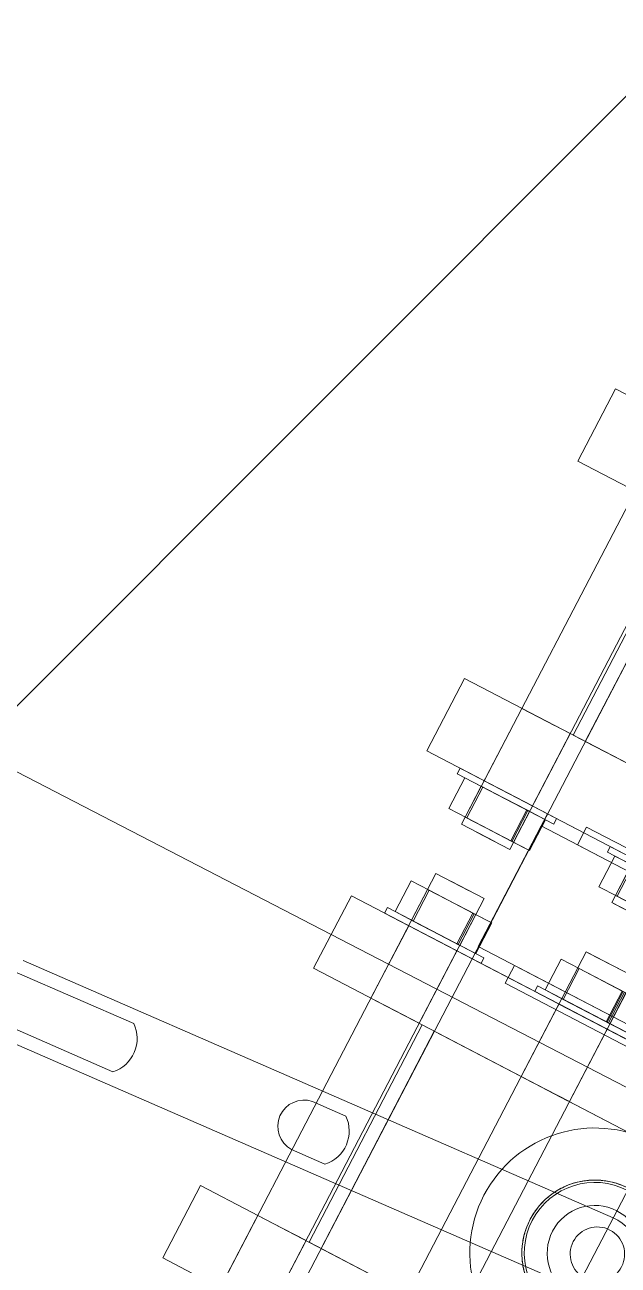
# Model space of a CAD drawing. Header units: metres. Extents: x -207 to 292, y -187 to 169.
# Drawn here: x -48.7951 to -48.577, y -121.7435 to -121.2879 of the extents above; entities that cross this region are included whole.
import ezdxf

# ---------------------------------------------------------------- set-up
doc = ezdxf.new("R2010")
doc.units = ezdxf.units.M
for name, color, linetype, lineweight in [('A-ROOF-PATT', 7, 'Continuous', 9), ('P-PIPE', 7, 'Continuous', 9), ('P-PIPE-CNTR', 7, 'Continuous', 9)]:
    doc.layers.add(name, color=color, linetype=linetype, lineweight=lineweight)
doc.layers.add('PR10-ARQ-PL-001-Emplazamiento-C-1_dwg', color=7, linetype='Continuous', lineweight=9, true_color=0x767676)

# ---------------------------------------------------------------- blocks, each defined once
blk = doc.blocks.new('Valvula con brida - Estandar - Valvula con brida - Estandar-2265101-PLANTA EMPLAZAMIENTO ACTUALIZADO')
at = {"layer": 'P-PIPE'}
for p, q in [((-0.07500000000000027, 0.1373286393468935), (-0.07500000000003493, 0.1299999999998665)), ((0.07500000000000001, 0.1373286393469804), (-0.07500000000000001, 0.1373286393469804)), ((0.07500000000000001, 0.1373286393469804), (-0.07500000000000001, 0.1373286393469804)), ((-0.09000000000004885, 0.1299999999997972), (-0.09000000000004885, 0.07499999999982702)), ((0.09000000000000553, 0.129999999999909), (-0.09000000000000553, 0.129999999999909)), ((0.09000000000000553, 0.129999999999909), (-0.09000000000000553, 0.129999999999909)), ((-0.07500000000000001, 0.1299999999999539), (0.07500000000000001, 0.1299999999999539)), ((-0.07500000000000001, 0.1299999999999539), (0.07500000000000001, 0.1299999999999539)), ((-0.1162461462388666, 0.09664710097003835), (-0.1162461462388666, -0.09299854703539068)), ((-0.1162461462388666, 0.09664710097003835), (-0.1162461462388666, -0.09299854703539068)), ((-0.102419311915172, 0.096647100970129), (-0.1162461462388227, 0.096647100970129)), ((-0.1024193119151719, 0.096647100970129), (-0.1162461462388228, 0.096647100970129)), ((-0.09624614623882272, 0.096647100970129), (-0.1100729805624737, 0.096647100970129)), ((-0.09624614623882284, 0.096647100970129), (-0.1100729805624737, 0.096647100970129)), ((-0.09624614623887111, -0.09299854703542533), (-0.09624614623887111, 0.09664710097003835)), ((-0.09624614623887111, -0.09299854703535602), (-0.09624614623887111, 0.09664710097003835)), ((-0.0540085947220412, 0.09664710097003835), (-0.05400859472207585, -0.09299854703535602)), ((-0.0540085947220412, 0.09664710097003835), (-0.05400859472207585, -0.09299854703535602)), ((-0.03476979939688291, 0.09664710097012896), (-0.05400859472199576, 0.09664710097012896)), ((-0.03476979939688253, 0.09664710097012896), (-0.05400859472199536, 0.09664710097012896)), ((-0.03400859472199576, 0.09664710097012896), (-0.05324739004710873, 0.09664710097012896)), ((-0.03400859472199535, 0.09664710097012896), (-0.05324739004710823, 0.09664710097012896)), ((-0.03400859472201109, -0.09299854703535602), (-0.03400859472204575, 0.0966471009700037)), ((-0.03400859472201109, -0.09299854703535602), (-0.03400859472204575, 0.0966471009700037)), ((-0.1155863161825723, 0.09), (-0.1230863161825725, 0.09)), ((-0.1230863161825725, 0.09), (-0.1155863161825724, 0.09)), ((-0.1230863161825725, 0.07728636105987982), (-0.1230863161825725, 0.09)), ((-0.1155863161825724, 0.09), (-0.1230863161825725, 0.09)), ((-0.1230863161825725, 0.09), (-0.1155863161825723, 0.09)), ((-0.1230863161825725, 0.09), (-0.1230863161825725, 0.07728636105987982)), ((-0.1162461462388666, 0.08999999999994489), (-0.1162461462388666, 0.07728636105979604)), ((-0.1162461462388229, 0.09), (-0.09624614623882291, 0.09)), ((-0.1162461462388229, 0.09), (-0.09624614623882291, 0.09)), ((-0.1162461462388666, 0.08999999999994489), (-0.1162461462388666, 0.07728636105979604)), ((-0.1162461462388229, 0.09), (-0.09624614623882291, 0.09)), ((-0.1162461462388229, 0.09), (-0.09624614623882291, 0.09)), ((-0.09690597629507346, 0.09), (-0.1155863161825723, 0.09)), ((-0.1155863161825724, 0.09), (-0.09743650526186975, 0.09)), ((-0.1155863161825723, 0.07728636105987982), (-0.1155863161825723, 0.09)), ((-0.1155863161825724, 0.07728636105987982), (-0.1155863161825724, 0.09)), ((-0.09743650526186975, 0.09), (-0.1155863161825724, 0.09)), ((-0.1155863161825723, 0.09), (-0.09690597629507346, 0.09)), ((-0.1155863161825723, 0.09), (-0.1155863161825723, 0.07728636105987982)), ((-0.1155863161825724, 0.09), (-0.1155863161825724, 0.07728636105987982)), ((-0.09743650526186975, 0.09), (-0.08967124077847151, 0.09)), ((-0.09743650526186975, 0.07728636105987982), (-0.09743650526186975, 0.09)), ((-0.08967124077847151, 0.09), (-0.09743650526186975, 0.09)), ((-0.09743650526186975, 0.09), (-0.09743650526186975, 0.07728636105987982)), ((-0.08967124077847151, 0.09), (-0.09690597629507346, 0.09)), ((-0.09690597629507346, 0.09), (-0.09690597629507346, 0.07728636105987982)), ((-0.09690597629507346, 0.09), (-0.08967124077847151, 0.09)), ((-0.09690597629507346, 0.07728636105987982), (-0.09690597629507346, 0.09)), ((-0.09624614623887111, 0.07728636105979604), (-0.09624614623887111, 0.08999999999991024)), ((-0.09624614623887111, 0.07728636105979604), (-0.09624614623887111, 0.08999999999991024)), ((-0.08967124077847151, 0.07728636105987982), (-0.08967124077847151, 0.09)), ((-0.08967124077847151, 0.09), (-0.08967124077847151, 0.07728636105987982)), ((-0.05334876466574526, 0.09), (-0.06084876466574538, 0.09)), ((-0.06084876466574538, 0.09), (-0.05334876466574533, 0.09)), ((-0.06084876466574538, 0.07728636105987982), (-0.06084876466574538, 0.09)), ((-0.05334876466574533, 0.09), (-0.06084876466574538, 0.09)), ((-0.06084876466574538, 0.09), (-0.05334876466574526, 0.09)), ((-0.06084876466574538, 0.09), (-0.06084876466574538, 0.07728636105987982)), ((-0.0540085947220412, 0.08999999999991024), (-0.05400859472207585, 0.07728636105979604)), ((-0.05400859472199583, 0.09), (-0.03400859472199583, 0.09)), ((-0.05400859472199583, 0.09), (-0.03400859472199583, 0.09)), ((-0.0540085947220412, 0.08999999999991024), (-0.05400859472207585, 0.07728636105979604)), ((-0.05400859472199583, 0.09), (-0.03400859472199583, 0.09)), ((-0.05400859472199583, 0.09), (-0.03400859472199583, 0.09)), ((-0.03466842477824637, 0.09), (-0.05334876466574526, 0.09)), ((-0.05334876466574533, 0.09), (-0.03519895374504267, 0.09)), ((-0.05334876466574526, 0.07728636105987982), (-0.05334876466574526, 0.09)), ((-0.05334876466574533, 0.07728636105987982), (-0.05334876466574533, 0.09)), ((-0.03552857915708416, 0.09), (-0.05334876466574533, 0.09)), ((-0.05334876466574526, 0.09), (-0.03466842477824637, 0.09)), ((-0.05334876466574526, 0.09), (-0.05334876466574526, 0.07728636105987982)), ((-0.05334876466574533, 0.09), (-0.05334876466574533, 0.07728636105987982)), ((-0.03552857915708416, 0.09), (-0.03552857915708416, 0.07728636105987982)), ((-0.03519895374504267, 0.07728636105987982), (-0.03519895374504267, 0.09)), ((-0.03466842477824638, 0.09), (-0.03466842477824638, 0.07728636105987982)), ((-0.03466842477824637, 0.07728636105987982), (-0.03466842477824637, 0.09)), ((-0.0340085947220804, 0.07728636105979604), (-0.03400859472201109, 0.08999999999994489)), ((-0.0340085947220804, 0.07728636105979604), (-0.03400859472201109, 0.08999999999994489)), ((-0.1400000000000721, 0.07499999999986166), (-0.1400000000000721, 0.04499999999986849)), ((-0.140000000000018, 0.07499999999993016), (0.140000000000018, 0.07499999999993016)), ((-0.140000000000018, 0.07499999999993016), (0.140000000000018, 0.07499999999993016)), ((-0.1262461462388643, 0.07728636105979604), (-0.1262461462388989, 0.07499999999989632)), ((-0.08624614623882236, 0.07728636105987982), (-0.1262461462388224, 0.07728636105987982)), ((-0.08624614623882236, 0.07728636105987982), (-0.1262461462388224, 0.07728636105987982)), ((-0.1262461462388643, 0.07728636105979604), (-0.1262461462388989, 0.07499999999989632)), ((-0.0862461462388225, 0.07728636105987982), (-0.1262461462388225, 0.07728636105987982)), ((-0.0862461462388225, 0.07728636105987982), (-0.1262461462388225, 0.07728636105987982)), ((-0.1262461462388224, 0.07499999999999242), (-0.08624614623882236, 0.07499999999999242)), ((-0.1262461462388224, 0.07499999999999242), (-0.08624614623882236, 0.07499999999999242)), ((-0.1262461462388225, 0.07499999999999242), (-0.0862461462388225, 0.07499999999999242)), ((-0.1262461462388225, 0.07499999999999242), (-0.0862461462388225, 0.07499999999999242)), ((-0.1155863161825724, 0.07728636105987982), (-0.1230863161825725, 0.07728636105987982)), ((-0.1230863161825725, 0.07728636105987982), (-0.1155863161825723, 0.07728636105987982)), ((-0.1155863161825723, 0.07728636105987982), (-0.1230863161825725, 0.07728636105987982)), ((-0.1230863161825725, 0.07728636105987982), (-0.1155863161825724, 0.07728636105987982)), ((-0.09624614623882291, 0.07728636105987982), (-0.1162461462388229, 0.07728636105987982)), ((-0.09624614623882291, 0.07728636105987982), (-0.1162461462388229, 0.07728636105987982)), ((-0.09624614623882291, 0.07728636105987982), (-0.1162461462388229, 0.07728636105987982)), ((-0.09624614623882291, 0.07728636105987982), (-0.1162461462388229, 0.07728636105987982)), ((-0.1162461462388666, 0.07499999999982702), (-0.1162461462388666, 0.04499999999986849)), ((-0.1162461462388666, 0.07499999999982702), (-0.1162461462388666, 0.04499999999986849)), ((-0.1162461462388227, 0.07499999999993019), (-0.1024193119151719, 0.07499999999993019)), ((-0.1162461462388228, 0.07499999999993019), (-0.1024193119151719, 0.07499999999993019)), ((-0.09743650526186975, 0.07728636105987982), (-0.1155863161825724, 0.07728636105987982)), ((-0.1155863161825723, 0.07728636105987982), (-0.09690597629507346, 0.07728636105987982)), ((-0.09690597629507346, 0.07728636105987982), (-0.1155863161825723, 0.07728636105987982)), ((-0.1155863161825724, 0.07728636105987982), (-0.09743650526186975, 0.07728636105987982)), ((-0.1100729805624736, 0.07499999999993019), (-0.09624614623882272, 0.07499999999993019)), ((-0.1100729805624737, 0.07499999999993019), (-0.09624614623882284, 0.07499999999993019)), ((-0.08967124077847151, 0.07728636105987982), (-0.09743650526186975, 0.07728636105987982)), ((-0.09743650526186975, 0.07728636105987982), (-0.08967124077847151, 0.07728636105987982)), ((-0.09690597629507346, 0.07728636105987982), (-0.08967124077847151, 0.07728636105987982)), ((-0.08967124077847151, 0.07728636105987982), (-0.09690597629507346, 0.07728636105987982)), ((-0.09624614623887111, 0.04499999999986849), (-0.09624614623887111, 0.07499999999982702)), ((-0.09624614623887111, 0.04499999999986849), (-0.09624614623887111, 0.07499999999982702)), ((-0.09000000000000553, 0.07499999999993016), (0.09000000000000553, 0.07499999999993016)), ((-0.09000000000000553, 0.07499999999993016), (0.09000000000000553, 0.07499999999993016)), ((-0.08624614623890803, 0.07499999999989632), (-0.08624614623887338, 0.07728636105976139)), ((-0.08624614623890803, 0.07499999999989632), (-0.08624614623887338, 0.07728636105976139)), ((-0.06400859472200428, 0.07728636105979604), (-0.06400859472203893, 0.07499999999989632)), ((-0.02400859472199579, 0.07728636105987982), (-0.0640085947219958, 0.07728636105987982)), ((-0.02400859472199579, 0.07728636105987982), (-0.0640085947219958, 0.07728636105987982)), ((-0.06400859472200428, 0.07728636105979604), (-0.06400859472203893, 0.07499999999989632)), ((-0.02400859472199576, 0.07728636105987982), (-0.06400859472199577, 0.07728636105987982)), ((-0.02400859472199576, 0.07728636105987982), (-0.06400859472199577, 0.07728636105987982)), ((-0.0640085947219958, 0.07499999999999242), (-0.02400859472199579, 0.07499999999999242)), ((-0.0640085947219958, 0.07499999999999242), (-0.02400859472199579, 0.07499999999999242)), ((-0.06400859472199577, 0.07499999999999242), (-0.02400859472199576, 0.07499999999999242)), ((-0.06400859472199577, 0.07499999999999242), (-0.02400859472199576, 0.07499999999999242)), ((-0.05334876466574533, 0.07728636105987982), (-0.06084876466574538, 0.07728636105987982)), ((-0.06084876466574538, 0.07728636105987982), (-0.05334876466574526, 0.07728636105987982)), ((-0.05334876466574526, 0.07728636105987982), (-0.06084876466574538, 0.07728636105987982)), ((-0.06084876466574538, 0.07728636105987982), (-0.05334876466574533, 0.07728636105987982)), ((-0.03400859472199583, 0.07728636105987982), (-0.05400859472199583, 0.07728636105987982)), ((-0.03400859472199583, 0.07728636105987982), (-0.05400859472199583, 0.07728636105987982)), ((-0.03400859472199583, 0.07728636105987982), (-0.05400859472199583, 0.07728636105987982)), ((-0.03400859472199583, 0.07728636105987982), (-0.05400859472199583, 0.07728636105987982)), ((-0.05400859472200655, 0.07499999999982702), (-0.05400859472200655, 0.04499999999986849)), ((-0.05400859472200655, 0.07499999999982702), (-0.05400859472200655, 0.04499999999986849)), ((-0.05400859472199536, 0.07499999999993012), (-0.03476979939688252, 0.07499999999993012)), ((-0.05400859472199576, 0.07499999999993012), (-0.03476979939688288, 0.07499999999993012)), ((-0.03519895374504267, 0.07728636105987982), (-0.05334876466574533, 0.07728636105987982)), ((-0.05334876466574526, 0.07728636105987982), (-0.03466842477824637, 0.07728636105987982)), ((-0.03466842477824637, 0.07728636105987982), (-0.05334876466574526, 0.07728636105987982)), ((-0.05334876466574533, 0.07728636105987982), (-0.03552857915708416, 0.07728636105987982)), ((-0.0532473900471082, 0.07499999999993012), (-0.03400859472199535, 0.07499999999993012)), ((-0.05324739004710869, 0.07499999999993012), (-0.03400859472199576, 0.07499999999993012)), ((-0.03552857915708416, 0.07728636105987982), (-0.02759850196766517, 0.07728636105987982)), ((-0.02743368926164445, 0.07728636105987982), (-0.03519895374504267, 0.07728636105987982)), ((-0.03466842477824638, 0.07728636105987982), (-0.02743368926164445, 0.07728636105987982)), ((-0.02759850196766517, 0.07728636105987982), (-0.03466842477824637, 0.07728636105987982)), ((-0.03400859472201109, 0.04499999999986849), (-0.03400859472201109, 0.07499999999979237)), ((-0.03400859472201109, 0.04499999999986849), (-0.03400859472201109, 0.07499999999979237)), ((-0.140000000000018, 0.04499999999995431), (0.140000000000018, 0.04499999999995431)), ((-0.140000000000018, 0.04499999999995431), (0.140000000000018, 0.04499999999995431)), ((-0.1024193119151719, 0.04499999999995433), (-0.1162461462388227, 0.04499999999995433)), ((-0.102419311915172, 0.04499999999995433), (-0.1162461462388228, 0.04499999999995433)), ((-0.09624614623882272, 0.04499999999995433), (-0.1100729805624737, 0.04499999999995433)), ((-0.09624614623882284, 0.04499999999995433), (-0.1100729805624736, 0.04499999999995433)), ((-0.09500000000006503, 0.04499999999986849), (-0.09500000000006503, -0.0450000000001457)), ((0.09500000000000001, 0.04499999999995431), (-0.09500000000000001, 0.04499999999995431)), ((0.09500000000000001, 0.04499999999995431), (-0.09500000000000001, 0.04499999999995431)), ((-0.0900000000000835, 0.04499999999983384), (-0.09000000000004885, -0.0450000000001457)), ((-0.09000000000002718, 0.04499999999995431), (0.09000000000002718, 0.04499999999995431)), ((-0.09000000000002718, 0.04499999999995431), (0.09000000000002718, 0.04499999999995431)), ((-0.09000000000004885, 0.04499999999986849), (-0.09000000000004885, -0.0450000000001457)), ((-0.09000000000000553, 0.04499999999995431), (0.09000000000000553, 0.04499999999995431)), ((-0.09000000000000553, 0.04499999999995431), (0.09000000000000553, 0.04499999999995431)), ((-0.0347697993968825, 0.04499999999995429), (-0.05400859472199536, 0.04499999999995429)), ((-0.03476979939688291, 0.04499999999995429), (-0.05400859472199576, 0.04499999999995429)), ((-0.03400859472199535, 0.04499999999995429), (-0.05324739004710823, 0.04499999999995429)), ((-0.03400859472199576, 0.04499999999995429), (-0.05324739004710861, 0.04499999999995429)), ((-2.094671103236578e-14, 0.01466251072966406), (-0.2359706645039174, -0.001838165551306225)), ((-0.2359706645039174, -0.001838165551306223), (-2.094671103236578e-14, 0.01466251072966407)), ((-0.1177625231237198, 0.001415543430775193), (-0.1043954429085801, 0.002350260735213972)), ((-0.1043954429085801, 0.002350260735213972), (-0.1177625231237198, 0.001415543430775193)), ((-0.2358141822013883, -0.006839432733170653), (-0.1891883871806652, -0.003579039533036666)), ((-0.1891883871806652, -0.003579039533036666), (-0.2358141822013883, -0.006839432733170653)), ((-0.2359706645036688, -0.03116318701057924), (0.002040627086086278, -0.01451981618314042)), ((0.002040627086086278, -0.01451981618314042), (-0.2359706645036688, -0.03116318701057924)), ((-0.1030523805599156, -0.01685642567498241), (-0.1164194607750251, -0.01779114297941875)), ((-0.1164194607750251, -0.01779114297941875), (-0.1030523805599156, -0.01685642567498241)), ((-0.1878453248320006, -0.02278572594323305), (-0.2361271468062063, -0.0261619198287154)), ((-0.2361271468062063, -0.0261619198287154), (-0.1878453248320006, -0.02278572594323305)), ((-0.1400000000001068, -0.04500000000011105), (-0.1400000000000721, -0.07500000000003493)), ((-0.1400000000000267, -0.04500000000001657), (0.1400000000000267, -0.04500000000001657)), ((-0.1400000000000267, -0.04500000000001657), (0.1400000000000267, -0.04500000000001657)), ((-0.1162461462388666, -0.0450000000001457), (-0.1162461462388666, -0.07500000000010423)), ((-0.1162461462388666, -0.0450000000001457), (-0.1162461462388666, -0.07500000000010423)), ((-0.1162461462388227, -0.04500000000001659), (-0.1024193119151719, -0.04500000000001659)), ((-0.1162461462388228, -0.04500000000001659), (-0.1024193119151719, -0.04500000000001659)), ((-0.1100729805624736, -0.04500000000001659), (-0.09624614623882272, -0.04500000000001659)), ((-0.1100729805624737, -0.04500000000001659), (-0.09624614623882284, -0.04500000000001659)), ((-0.09624614623887111, -0.07500000000010423), (-0.09624614623887111, -0.0450000000001457)), ((-0.09624614623887111, -0.07500000000010423), (-0.09624614623887111, -0.0450000000001457)), ((-0.09500000000000001, -0.04500000000001657), (0.09500000000000001, -0.04500000000001657)), ((-0.09500000000000001, -0.04500000000001657), (0.09500000000000001, -0.04500000000001657)), ((0.09000000000002718, -0.04500000000001657), (-0.09000000000002718, -0.04500000000001657)), ((0.09000000000002718, -0.04500000000001657), (-0.09000000000002718, -0.04500000000001657)), ((-0.09000000000000553, -0.04500000000001657), (0.09000000000000553, -0.04500000000001657)), ((-0.09000000000000553, -0.04500000000001657), (0.09000000000000553, -0.04500000000001657)), ((-0.1400000000000267, -0.07499999999999242), (0.1400000000000267, -0.07499999999999242)), ((-0.1400000000000267, -0.07499999999999242), (0.1400000000000267, -0.07499999999999242))]:
    blk.add_line(p, q, dxfattribs=at)
for centre, radius, start, end in [((0, 0), 0.04594024793193761, 89.99999999999977, 269.9999999999992), ((0, 0), 0.04594024793193761, 89.99999999999977, 269.9999999999992), ((0, 0), 0.0459402479319376, 269.9999999999996, 89.99999999999977), ((0, 0), 0.0459402479319376, 269.9999999999996, 89.99999999999977), ((0, 0), 0.02594024793194217, 89.9999999999998, 269.9999999999992), ((0, 0), 0.02594024793194217, 89.9999999999998, 269.9999999999992), ((0, 0), 0.02594024793194217, 269.9999999999996, 89.99999999999977), ((0, 0), 0.02594024793194217, 269.9999999999996, 89.99999999999977), ((0, 0), 0.01749999999880337, 90.00000000000021, 269.9999999999997), ((0, 0), 0.01749999999880334, 89.99999999999977, 269.9999999999992), ((0, 0), 0.01749999999880337, 270.0000000000001, 90.00000000000021), ((0, 0), 0.01749999999880334, 269.9999999999996, 89.99999999999977), ((0.001020313543032683, 7.134727326431403e-05), 0.01462679359044607, 274.0000000000018, 94.00000000000361), ((0.001020313543032683, 7.134727326431403e-05), 0.01462679359044606, 274.0000000000021, 94.000000000004), ((0.001020313543032683, 7.134727326431355e-05), 0.009999999999999995, 7.124442486478279e-13, 180.0000000000002), ((0.001020313543032683, 7.134727326431355e-05), 0.01000000000000001, 2.544443745170813e-13, 179.9999999999998), ((-0.1162629784726365, -0.00812989943164604), 0.009662510729636514, 98.92793350558124, 269.0720664946031), ((-0.1162629784726365, -0.00812989943164604), 0.009662510729636498, 98.92793350558092, 269.0720664946029), ((-0.1121197578370875, -0.007840177221424478), 0.01278710549197356, 315.1619950579724, 52.83800494203282), ((-0.1121197578370875, -0.007840177221424478), 0.01278710549197354, 315.1619950579721, 52.83800494203238), ((0.001020313543032683, 7.134727326431355e-05), 0.009999999999999993, 180.0000000000002, 5.088887490341627e-14), ((0.001020313543032683, 7.134727326431355e-05), 0.01000000000000001, 179.9999999999997, 359.9999999999992), ((-0.1969127021091726, -0.01376947748967511), 0.01278710549197355, 315.1619950579725, 52.83800494203284), ((-0.1969127021091726, -0.01376947748967511), 0.01278710549197355, 315.1619950579721, 52.83800494203241)]:
    blk.add_arc(centre, radius, start, end, dxfattribs=at)
for points in [[(-0.02681887276640851, 7.485716109598836e-17), (-0.02679615050560868, 0.001630522492100174), (-0.02649904612061278, 0.004800351293590895), (-0.02532897442108854, 0.009233764096843042), (-0.02365917167201374, 0.01277970406087197), (-0.02196174751999211, 0.01543911086255789), (-0.02056147773214485, 0.01727283769917959), (-0.01900316394292896, 0.01896911784807854), (-0.01726735540490912, 0.02055785676184758), (-0.01539923245816761, 0.02199499064864702), (-0.01281410611990203, 0.02365139424479373), (-0.009244902302985147, 0.02530330217883641), (-0.005257511120603813, 0.0263979406960761), (-0.00179034438616598, 0.02680259356569705), (0.001200480347292262, 0.02683433260956942), (0.004127935536293527, 0.02655479992114061), (0.00789784270301517, 0.02575096629839465), (0.01164872197364641, 0.02428924840580268), (0.0149267866268921, 0.02234292232966262), (0.01728439440139336, 0.02056653726538132), (0.01943777653742313, 0.01855288402679375), (0.02191233615723086, 0.01566522789988116), (0.02555205041886928, 0.009689804700904204), (0.02676100191325357, 0.004076867085404949), (0.02681887276640852, -3.882961660539586e-19)], [(0.02681887276640796, 0), (0.02679490508520869, 0.001631934559577994), (0.0264965745713096, 0.004803376470820312), (0.02532762339413391, 0.009237038056714405), (0.02366152440293989, 0.01277772078722258), (0.02196712164835872, 0.01543244710598397), (0.02056860614216423, 0.01726421714747926), (0.01901069222264814, 0.01896094013849196), (0.01727416620665794, 0.02055129162524492), (0.01540506453579122, 0.02199047425497497), (0.01281934358013535, 0.02364871451627556), (0.009253267970625544, 0.02530096930383605), (0.005267765619189552, 0.02639597241810759), (0.001798959924937883, 0.02680170290492689), (-0.001193613118190067, 0.02683445307963922), (-0.004123148237937237, 0.0265556962922096), (-0.007896227570739045, 0.02575143832507619), (-0.01165059774057287, 0.02428727353056861), (-0.01492740838619469, 0.02234325197842253), (-0.01728107290283517, 0.02057125567077351), (-0.01943036061005687, 0.01856185283284358), (-0.02190313264160561, 0.01567590482829306), (-0.02555255184580352, 0.009694685602743435), (-0.02676001022106105, 0.004079282776503621), (-0.02681887276640905, 7.602343234103248e-17)], [(-0.02681887276640906, 7.613909502879324e-17), (-0.02679532774826987, -0.001631713110601337), (-0.02649721865617598, -0.004803316309362125), (-0.02532768895898349, -0.009237939765697523), (-0.02365791436775317, -0.01278275554733802), (-0.02196049490248328, -0.01544067068773179), (-0.02056077308458568, -0.01727352543669568), (-0.01900366256018159, -0.01896905990545861), (-0.01726908874893981, -0.020556926779339), (-0.01540204305165144, -0.02199336047154514), (-0.01281769240552084, -0.02364921217620161), (-0.009248996387784463, -0.02530189232539107), (-0.005260622562824141, -0.02639753626606339), (-0.001791414062171276, -0.02680229350723835), (0.001201232772278023, -0.02683405553332233), (0.004130416779990329, -0.0265544164606063), (0.00790191749705922, -0.02575005681770427), (0.01165252703927266, -0.02428704157261974), (0.0149298727454845, -0.02234109887575746), (0.01728615849872885, -0.02056560022206162), (0.01943791484467074, -0.01855308113044289), (0.0219107268401657, -0.01566657567255146), (0.02555127374080946, -0.00969496243255259), (0.02675895356340979, -0.004079836398944973), (0.02681887276640796, -6.857145060101822e-19)], [(0.02681887276640852, 1.129643315537873e-19), (0.02679572442514654, -0.001630746834161984), (0.02649839597546936, -0.004800416825200151), (0.02532890430307986, -0.0092328674245039), (0.02366279725444299, -0.01277465598970267), (0.02196840071379853, -0.01543085988724423), (0.02056933678369554, -0.01726349825111387), (0.01901020619556208, -0.01896097595247017), (0.01727242627336808, -0.02055221590032517), (0.01540222948085401, -0.021992115864211), (0.0128157185736884, -0.02365092164317754), (0.009249135999398873, -0.02530239767944314), (0.005264616676421831, -0.02639638459725009), (0.001797850831395272, -0.02680200608027065), (-0.001192900153583221, -0.02683472807802234), (-0.00412070533552857, -0.02655607333540352), (-0.00789218964021214, -0.02575233418310531), (-0.01164683307525092, -0.02428945461098241), (-0.01492435121027701, -0.02234505948554838), (-0.01727931556741136, -0.02057219846351731), (-0.01943020454081107, -0.01856168220449796), (-0.02190470934190021, -0.01567459025056341), (-0.02555333703185025, -0.009689516001708955), (-0.02676206711440894, -0.004076306230250176), (-0.02681887276640851, 7.484821681717769e-17)]]:
    blk.add_open_spline(points, degree=3, knots=[0, 0, 0, 0, 0.05555555555555555, 0.1111111111111111, 0.1666666666666667, 0.1944444444444444, 0.2222222222222222, 0.25, 0.2777777777777778, 0.3055555555555556, 0.3333333333333333, 0.3888888888888888, 0.4444444444444444, 0.4791666666666666, 0.5138888888888888, 0.548611111111111, 0.5833333333333333, 0.6527777777777777, 0.6875, 0.7222222222222222, 0.7569444444444444, 0.7916666666666667, 0.8611111111111112, 1, 1, 1, 1], dxfattribs=at)
blk = doc.blocks.new('Brida - Estandar - Brida - Estandar-2276185-PLANTA EMPLAZAMIENTO ACTUALIZADO')
at = {"layer": 'P-PIPE'}
for p, q in [((-0.1162461462388319, 0.0966471009700037), (-0.1162461462388319, -0.09299854703539068)), ((-0.1162461462388319, 0.0966471009700037), (-0.1162461462388319, -0.09299854703539068)), ((-0.09624614623883646, -0.09299854703539068), (-0.09624614623883646, 0.09664710097003835)), ((-0.09624614623883646, -0.09299854703539068), (-0.09624614623883646, 0.09664710097003835)), ((-0.0540085947219719, 0.09664710097003835), (-0.0540085947220412, -0.09299854703539068)), ((-0.0540085947219719, 0.09664710097003835), (-0.0540085947220412, -0.09299854703539068)), ((-0.1400000000000375, 0.07499999999986166), (-0.1400000000000375, 0.04499999999983384)), ((-0.140000000000018, 0.07499999999993016), (0.140000000000018, 0.07499999999993016)), ((-0.140000000000018, 0.07499999999993016), (0.140000000000018, 0.07499999999993016)), ((-0.140000000000018, 0.04499999999995431), (0.140000000000018, 0.04499999999995431)), ((-0.140000000000018, 0.04499999999995431), (0.140000000000018, 0.04499999999995431)), ((-0.09500000000003038, 0.04499999999983384), (-0.09500000000003038, -0.04500000000018035)), ((-0.0900000000000142, 0.04499999999983384), (-0.0900000000000142, -0.04500000000018035)), ((-0.0900000000000142, 0.04499999999983384), (-0.0900000000000142, -0.04500000000018035)), ((-0.1400000000000721, -0.04500000000011105), (-0.1400000000000375, -0.07500000000006958)), ((-0.1400000000000267, -0.04500000000001657), (0.1400000000000267, -0.04500000000001657)), ((-0.1400000000000267, -0.04500000000001657), (0.1400000000000267, -0.04500000000001657)), ((-0.1162461462388319, -0.04500000000018035), (-0.1162461462388319, -0.07500000000013889)), ((-0.1162461462388319, -0.04500000000018035), (-0.1162461462388319, -0.07500000000013889)), ((-0.1162461462388227, -0.04500000000001659), (-0.1024193119151719, -0.04500000000001659)), ((-0.1162461462388228, -0.04500000000001659), (-0.1024193119151719, -0.04500000000001659)), ((-0.1100729805624736, -0.04500000000001659), (-0.09624614623882272, -0.04500000000001659)), ((-0.1100729805624737, -0.04500000000001659), (-0.09624614623882284, -0.04500000000001659)), ((-0.09624614623883646, -0.07500000000010423), (-0.09624614623883646, -0.04500000000018035)), ((-0.09624614623883646, -0.07500000000010423), (-0.09624614623883646, -0.04500000000018035)), ((-0.09500000000000001, -0.04500000000001657), (0.09500000000000001, -0.04500000000001657)), ((-0.09500000000000001, -0.04500000000001657), (0.09500000000000001, -0.04500000000001657)), ((0.09000000000002718, -0.04500000000001657), (-0.09000000000002718, -0.04500000000001657)), ((0.09000000000002718, -0.04500000000001657), (-0.09000000000002718, -0.04500000000001657)), ((-0.09000000000000553, -0.04500000000001657), (0.09000000000000553, -0.04500000000001657)), ((-0.09000000000000553, -0.04500000000001657), (0.09000000000000553, -0.04500000000001657)), ((-0.1400000000000267, -0.07499999999999242), (0.1400000000000267, -0.07499999999999242)), ((-0.1400000000000267, -0.07499999999999242), (0.1400000000000267, -0.07499999999999242)), ((-0.1262461462388643, -0.07500000000010423), (-0.1262461462388296, -0.07728636106000394)), ((-0.08624614623882236, -0.07499999999999242), (-0.1262461462388224, -0.07499999999999242)), ((-0.08624614623882236, -0.07499999999999242), (-0.1262461462388224, -0.07499999999999242)), ((-0.1262461462388643, -0.07500000000010423), (-0.1262461462388296, -0.07728636106000394)), ((-0.0862461462388225, -0.07499999999999242), (-0.1262461462388225, -0.07499999999999242)), ((-0.0862461462388225, -0.07499999999999242), (-0.1262461462388225, -0.07499999999999242)), ((-0.1262461462388224, -0.07728636105987982), (-0.08624614623882236, -0.07728636105987982)), ((-0.1262461462388224, -0.07728636105987982), (-0.08624614623882236, -0.07728636105987982)), ((-0.1262461462388225, -0.07728636105987982), (-0.0862461462388225, -0.07728636105987982)), ((-0.1262461462388225, -0.07728636105987982), (-0.0862461462388225, -0.07728636105987982)), ((-0.1155863161825723, -0.07728636105987982), (-0.1230863161825725, -0.07728636105987982)), ((-0.1230863161825725, -0.07728636105987982), (-0.1155863161825724, -0.07728636105987982)), ((-0.1230863161825725, -0.09), (-0.1230863161825725, -0.07728636105987982)), ((-0.1155863161825724, -0.07728636105987982), (-0.1230863161825725, -0.07728636105987982)), ((-0.1230863161825725, -0.07728636105987982), (-0.1155863161825723, -0.07728636105987982)), ((-0.1230863161825725, -0.07728636105987982), (-0.1230863161825725, -0.09)), ((-0.1024193119151719, -0.07499999999999246), (-0.1162461462388227, -0.07499999999999246)), ((-0.1024193119151719, -0.07499999999999246), (-0.1162461462388228, -0.07499999999999246)), ((-0.1162461462388319, -0.0772863610599693), (-0.1162461462388319, -0.09000000000018746)), ((-0.1162461462388229, -0.07728636105987982), (-0.09624614623882291, -0.07728636105987982)), ((-0.1162461462388229, -0.07728636105987982), (-0.09624614623882291, -0.07728636105987982)), ((-0.1162461462388319, -0.0772863610599693), (-0.1162461462388319, -0.09000000000018746)), ((-0.1162461462388229, -0.07728636105987982), (-0.09624614623882291, -0.07728636105987982)), ((-0.1162461462388229, -0.07728636105987982), (-0.09624614623882291, -0.07728636105987982)), ((-0.09690597629507346, -0.07728636105987982), (-0.1155863161825723, -0.07728636105987982)), ((-0.1155863161825724, -0.07728636105987982), (-0.09743650526186975, -0.07728636105987982)), ((-0.1155863161825723, -0.09), (-0.1155863161825723, -0.07728636105987982)), ((-0.1155863161825724, -0.09), (-0.1155863161825724, -0.07728636105987982)), ((-0.09743650526186975, -0.07728636105987982), (-0.1155863161825724, -0.07728636105987982)), ((-0.1155863161825723, -0.07728636105987982), (-0.09690597629507346, -0.07728636105987982)), ((-0.1155863161825723, -0.07728636105987982), (-0.1155863161825723, -0.09)), ((-0.1155863161825724, -0.07728636105987982), (-0.1155863161825724, -0.09)), ((-0.09624614623882272, -0.07499999999999246), (-0.1100729805624737, -0.07499999999999246)), ((-0.09624614623882284, -0.07499999999999246), (-0.1100729805624736, -0.07499999999999246)), ((-0.09743650526186975, -0.07728636105987982), (-0.08967124077847151, -0.07728636105987982)), ((-0.09743650526186975, -0.09), (-0.09743650526186975, -0.07728636105987982)), ((-0.08967124077847151, -0.07728636105987982), (-0.09743650526186975, -0.07728636105987982)), ((-0.09743650526186975, -0.07728636105987982), (-0.09743650526186975, -0.09)), ((-0.08967124077847151, -0.07728636105987982), (-0.09690597629507346, -0.07728636105987982)), ((-0.09690597629507346, -0.07728636105987982), (-0.09690597629507346, -0.09)), ((-0.09690597629507346, -0.07728636105987982), (-0.08967124077847151, -0.07728636105987982)), ((-0.09690597629507346, -0.09), (-0.09690597629507346, -0.07728636105987982)), ((-0.09624614623883646, -0.0900000000001528), (-0.09624614623883646, -0.07728636106000394)), ((-0.09624614623883646, -0.0900000000001528), (-0.09624614623883646, -0.07728636106000394)), ((-0.0900000000000142, -0.07500000000010423), (-0.0900000000000142, -0.1300000000000744)), ((-0.09000000000002718, -0.07499999999999242), (0.09000000000002718, -0.07499999999999242)), ((-0.09000000000002718, -0.07499999999999242), (0.09000000000002718, -0.07499999999999242)), ((-0.08967124077847151, -0.09), (-0.08967124077847151, -0.07728636105987982)), ((-0.08967124077847151, -0.07728636105987982), (-0.08967124077847151, -0.09)), ((-0.08624614623883872, -0.0772863610600386), (-0.08624614623880407, -0.07500000000010423)), ((-0.08624614623883872, -0.0772863610600386), (-0.08624614623880407, -0.07500000000010423)), ((-0.06400859472200428, -0.07500000000006958), (-0.06400859472200428, -0.07728636106000394)), ((-0.02400859472199579, -0.07499999999999242), (-0.0640085947219958, -0.07499999999999242)), ((-0.02400859472199579, -0.07499999999999242), (-0.0640085947219958, -0.07499999999999242)), ((-0.06400859472200428, -0.07500000000006958), (-0.06400859472200428, -0.07728636106000394)), ((-0.02400859472199576, -0.07499999999999242), (-0.06400859472199577, -0.07499999999999242)), ((-0.02400859472199576, -0.07499999999999242), (-0.06400859472199577, -0.07499999999999242)), ((-0.0640085947219958, -0.07728636105987982), (-0.02400859472199579, -0.07728636105987982)), ((-0.0640085947219958, -0.07728636105987982), (-0.02400859472199579, -0.07728636105987982)), ((-0.06400859472199577, -0.07728636105987982), (-0.02400859472199576, -0.07728636105987982)), ((-0.06400859472199577, -0.07728636105987982), (-0.02400859472199576, -0.07728636105987982)), ((-0.05334876466574526, -0.07728636105987982), (-0.06084876466574538, -0.07728636105987982)), ((-0.06084876466574538, -0.07728636105987982), (-0.05334876466574533, -0.07728636105987982)), ((-0.06084876466574538, -0.09), (-0.06084876466574538, -0.07728636105987982)), ((-0.05334876466574533, -0.07728636105987982), (-0.06084876466574538, -0.07728636105987982)), ((-0.06084876466574538, -0.07728636105987982), (-0.05334876466574526, -0.07728636105987982)), ((-0.06084876466574538, -0.07728636105987982), (-0.06084876466574538, -0.09)), ((-0.05400859472200655, -0.07728636106000394), (-0.0540085947220412, -0.0900000000000835)), ((-0.05400859472200655, -0.07728636106000394), (-0.0540085947220412, -0.0900000000000835)), ((-0.05334876466574526, -0.09), (-0.05334876466574526, -0.07728636105987982)), ((-0.05334876466574533, -0.09), (-0.05334876466574533, -0.07728636105987982)), ((-0.05334876466574526, -0.07728636105987982), (-0.05334876466574526, -0.09)), ((-0.05334876466574533, -0.07728636105987982), (-0.05334876466574533, -0.09)), ((-0.1155863161825724, -0.09), (-0.1230863161825725, -0.09)), ((-0.1230863161825725, -0.09), (-0.1155863161825723, -0.09)), ((-0.1155863161825723, -0.09), (-0.1230863161825725, -0.09)), ((-0.1230863161825725, -0.09), (-0.1155863161825724, -0.09)), ((-0.09624614623882291, -0.09), (-0.1162461462388229, -0.09)), ((-0.09624614623882291, -0.09), (-0.1162461462388229, -0.09)), ((-0.09624614623882291, -0.09), (-0.1162461462388229, -0.09)), ((-0.09624614623882291, -0.09), (-0.1162461462388229, -0.09)), ((-0.09743650526186975, -0.09), (-0.1155863161825724, -0.09)), ((-0.1155863161825723, -0.09), (-0.09690597629507346, -0.09)), ((-0.09690597629507346, -0.09), (-0.1155863161825723, -0.09)), ((-0.1155863161825724, -0.09), (-0.09743650526186975, -0.09)), ((-0.08967124077847151, -0.09), (-0.09743650526186975, -0.09)), ((-0.09743650526186975, -0.09), (-0.08967124077847151, -0.09)), ((-0.09690597629507346, -0.09), (-0.08967124077847151, -0.09)), ((-0.08967124077847151, -0.09), (-0.09690597629507346, -0.09)), ((-0.05334876466574533, -0.09), (-0.06084876466574538, -0.09)), ((-0.06084876466574538, -0.09), (-0.05334876466574526, -0.09)), ((-0.05334876466574526, -0.09), (-0.06084876466574538, -0.09)), ((-0.06084876466574538, -0.09), (-0.05334876466574533, -0.09)), ((-0.03400859472199583, -0.09), (-0.05400859472199583, -0.09)), ((-0.03400859472199583, -0.09), (-0.05400859472199583, -0.09)), ((-0.03400859472199583, -0.09), (-0.05400859472199583, -0.09)), ((-0.03400859472199583, -0.09), (-0.05400859472199583, -0.09)), ((-0.03519895374504267, -0.09), (-0.05334876466574533, -0.09)), ((-0.05334876466574526, -0.09), (-0.03466842477824637, -0.09)), ((-0.03466842477824637, -0.09), (-0.05334876466574526, -0.09)), ((-0.05334876466574533, -0.09), (-0.03552857915708416, -0.09)), ((-0.1162461462388227, -0.09299854703529249), (-0.102419311915172, -0.09299854703529249)), ((-0.1162461462388228, -0.09299854703529249), (-0.1024193119151719, -0.09299854703529249)), ((-0.1100729805624736, -0.09299854703529249), (-0.09624614623882272, -0.09299854703529249)), ((-0.1100729805624737, -0.09299854703529249), (-0.09624614623882284, -0.09299854703529249)), ((-0.05400859472199576, -0.09299854703529246), (-0.03476979939688288, -0.09299854703529246)), ((-0.05400859472199536, -0.09299854703529246), (-0.03476979939688255, -0.09299854703529246)), ((-0.05324739004710875, -0.09299854703529246), (-0.03400859472199576, -0.09299854703529246)), ((-0.0532473900471082, -0.09299854703529246), (-0.03400859472199535, -0.09299854703529246)), ((-0.09000000000002718, -0.1299999999999539), (0.09000000000002718, -0.1299999999999539)), ((-0.09000000000002718, -0.1299999999999539), (0.09000000000002718, -0.1299999999999539)), ((-0.07499999999996562, -0.1300000000000744), (-0.07500000000003493, -0.1373286393471014)), ((0.07500000000000001, -0.1299999999999539), (-0.07500000000000001, -0.1299999999999539)), ((0.07500000000000001, -0.1299999999999539), (-0.07500000000000001, -0.1299999999999539)), ((-0.07500000000000001, -0.1373286393469804), (0.07500000000000001, -0.1373286393469804)), ((-0.07500000000000001, -0.1373286393469804), (0.07500000000000001, -0.1373286393469804))]:
    blk.add_line(p, q, dxfattribs=at)
blk = doc.blocks.new('YADRAN_LASQUEMAS_ARQ_MO_003_ESTANQUE CABECERA_rvt-1-PLANTA EMPLAZAMIENTO ACTUALIZADO')
at = {"layer": 'A-ROOF-PATT', "true_color": 0x008040}
h = blk.add_hatch(dxfattribs=at)
h.set_pattern_fill('FP_31', color=116, style=0, pattern_type=2)
h.set_pattern_definition([(152.653, (-52.507, -103.883), (-0.1607824179589069, -0.3108842454600865), [])])
h.paths.add_polyline_path([(-48.31353299491367, -124.1428032034035), (-40.92712681399675, -109.8606392729248), (-43.26069009777545, -108.653774098518), (-50.64709627869237, -122.9359380289967)])
at = {"layer": 'P-PIPE'}
blk.add_line((-48.46871026114714, -121.320074579317), (-48.73162340885513, -121.8244456370196), dxfattribs=at)
at = {"layer": 'P-PIPE-CNTR'}
blk.add_line((-48.65181540075752, -121.8660471014588), (-48.3889022530495, -121.3616760437562), dxfattribs=at)
blk.add_line((-48.65181540075752, -121.8660471014588), (-48.3889022530495, -121.3616760437562), dxfattribs=at)
at = {"layer": 'P-PIPE', "lineweight": 9, "rotation": 332.4683519935973}
for name, p in [('Brida - Estandar - Brida - Estandar-2276185-PLANTA EMPLAZAMIENTO ACTUALIZADO', (-48.48854370959752, -121.552827636091)), ('Valvula con brida - Estandar - Valvula con brida - Estandar-2265101-PLANTA EMPLAZAMIENTO ACTUALIZADO', (-48.58562107081317, -121.7390602828115))]:
    blk.add_blockref(name, p, dxfattribs=at)
blk = doc.blocks.new('PR10-ARQ-PL-001-Emplazamiento-C-1_dwg-674643-PLANTA EMPLAZAMIENTO ACTUALIZADO')
at = {"lineweight": 9, "true_color": 0x0000ff}
h = blk.add_hatch(dxfattribs=at)
h.set_pattern_fill('FP_4', color=5, style=0, pattern_type=2)
h.set_pattern_definition([(45, (0, 0), (-0.2245064030267289, 0.2245064030267289), [])])
h.paths.add_polyline_path([(-45.56583217211071, -124.684877562523), (-38.40879702515903, -111.054182547331), (-43.30232214681806, -108.5605525243283), (-50.4544364735367, -122.1937550795936), (-45.6106560934458, -124.6620363032747)])

msp = doc.modelspace()

# ---------------------------------------------------------------- block references
at = {"lineweight": 5}
msp.add_blockref('YADRAN_LASQUEMAS_ARQ_MO_003_ESTANQUE CABECERA_rvt-1-PLANTA EMPLAZAMIENTO ACTUALIZADO', (0, 0), dxfattribs=at)
at = {"layer": 'PR10-ARQ-PL-001-Emplazamiento-C-1_dwg', "color": 7}
msp.add_blockref('PR10-ARQ-PL-001-Emplazamiento-C-1_dwg-674643-PLANTA EMPLAZAMIENTO ACTUALIZADO', (0, 0), dxfattribs=at)

doc.saveas('drawing.dxf')
